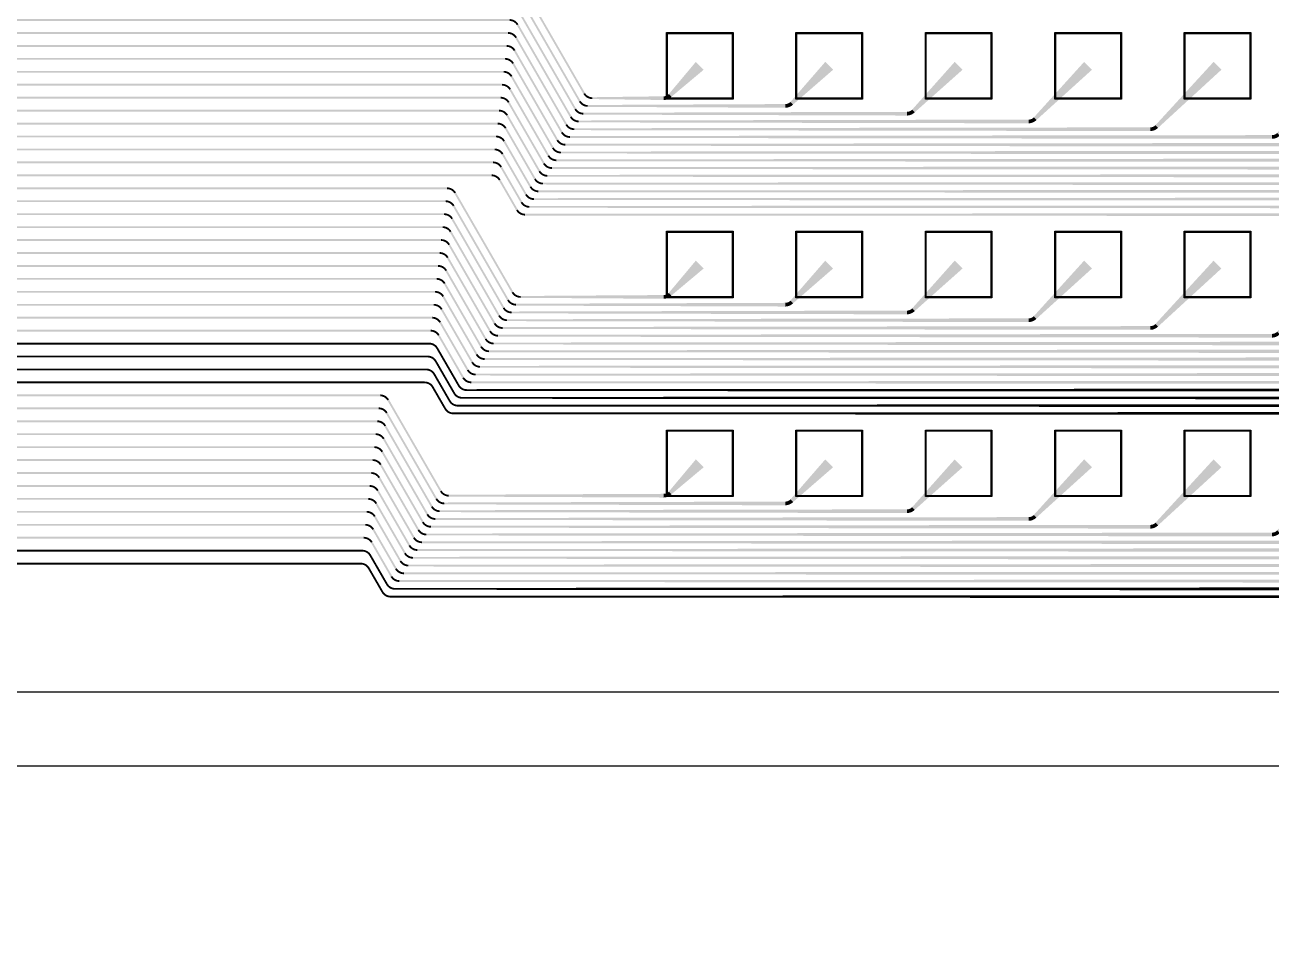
# Model space of a CAD drawing. Header units: metres. Extents: x -54999 to 54999, y -52014 to 54102.
# Drawn here: x 19498 to 26237, y -32895 to -27907 of the extents above; entities that cross this region are included whole.
import ezdxf

# ---------------------------------------------------------------- set-up
doc = ezdxf.new("R2010")
doc.units = ezdxf.units.M
for name, color, linetype in [('eDura_outline_ext', 6, 'Continuous'), ('eDura_outline_int', 6, 'Continuous'), ('etch', 3, 'Continuous'), ('metal', 4, 'Continuous')]:
    doc.layers.add(name, color=color, linetype=linetype)

msp = doc.modelspace()

# ---------------------------------------------------------------- linework, layer by layer
at = {"layer": 'eDura_outline_ext'}
msp.add_lwpolyline([(35250.115, -31915.931), (15050.115, -31915.931), (15050.115, -31915.931), (14816.521, -32282.896), (14567.786, -32639.771), (14304.345, -32985.933), (14026.658, -33320.775), (13735.211, -33643.712), (13430.515, -33954.178), (13113.103, -34251.631), (12783.529, -34535.551), (12442.37, -34805.439), (12090.223, -35060.825), (11727.705, -35301.262), (11355.449, -35526.328), (10974.107, -35735.63), (10584.346, -35928.802), (10186.848, -36105.506), (9782.308, -36265.433), (9371.434, -36408.303), (8954.944, -36533.866), (8533.569, -36641.902), (8108.044, -36732.222)], dxfattribs=at)
at = {"layer": 'eDura_outline_int'}
msp.add_lwpolyline([(34822.174, -31515.931), (14822.174, -31515.931), (14822.174, -31515.931), (14600.616, -31881.415), (14363.643, -32237.098), (14111.688, -32582.33), (13845.211, -32916.481), (13564.7, -33238.94), (13270.666, -33549.118), (12963.647, -33846.45), (12644.204, -34130.391), (12312.92, -34400.422), (11970.399, -34656.052), (11617.269, -34896.812), (11254.174, -35122.263), (10881.776, -35331.993), (10500.757, -35525.62), (10111.813, -35702.788), (9715.653, -35863.175), (9313.002, -36006.488), (8904.595, -36132.465), (8491.178, -36240.876)], dxfattribs=at)
at = {"layer": 'etch'}
for points in [[(22972.174, -27953.431), (23322.174, -27953.431), (23322.174, -28303.431), (22972.174, -28303.431), (22972.174, -27953.431)], [(23672.174, -27953.431), (24022.174, -27953.431), (24022.174, -28303.431), (23672.174, -28303.431), (23672.174, -27953.431)], [(24372.174, -27953.431), (24722.174, -27953.431), (24722.174, -28303.431), (24372.174, -28303.431), (24372.174, -27953.431)], [(25072.174, -27953.431), (25422.174, -27953.431), (25422.174, -28303.431), (25072.174, -28303.431), (25072.174, -27953.431)], [(25772.174, -27953.431), (26122.174, -27953.431), (26122.174, -28303.431), (25772.174, -28303.431), (25772.174, -27953.431)], [(22972.174, -29028.431), (23322.174, -29028.431), (23322.174, -29378.431), (22972.174, -29378.431), (22972.174, -29028.431)], [(23672.174, -29028.431), (24022.174, -29028.431), (24022.174, -29378.431), (23672.174, -29378.431), (23672.174, -29028.431)], [(24372.174, -29028.431), (24722.174, -29028.431), (24722.174, -29378.431), (24372.174, -29378.431), (24372.174, -29028.431)], [(25072.174, -29028.431), (25422.174, -29028.431), (25422.174, -29378.431), (25072.174, -29378.431), (25072.174, -29028.431)], [(25772.174, -29028.431), (26122.174, -29028.431), (26122.174, -29378.431), (25772.174, -29378.431), (25772.174, -29028.431)], [(22972.174, -30103.431), (23322.174, -30103.431), (23322.174, -30453.431), (22972.174, -30453.431), (22972.174, -30103.431)], [(23672.174, -30103.431), (24022.174, -30103.431), (24022.174, -30453.431), (23672.174, -30453.431), (23672.174, -30103.431)], [(24372.174, -30103.431), (24722.174, -30103.431), (24722.174, -30453.431), (24372.174, -30453.431), (24372.174, -30103.431)], [(25072.174, -30103.431), (25422.174, -30103.431), (25422.174, -30453.431), (25072.174, -30453.431), (25072.174, -30103.431)], [(25772.174, -30103.431), (26122.174, -30103.431), (26122.174, -30453.431), (25772.174, -30453.431), (25772.174, -30103.431)]]:
    msp.add_lwpolyline(points, close=True, dxfattribs=at)
at = {"layer": 'metal'}
for points in [[(5635.92, -28338.048, 10, 10, 0), (5880.139, -28761.048, 10, 10, 0.26794919), (5923.441, -28786.048, 10, 10, 0), (14154.553, -28786.048, 10, 10, 0.26794919), (14197.854, -28761.048, 10, 10, 0), (14610.116, -28046.99, 10, 10, -0.26794919), (14653.417, -28021.99, 10, 10, 0), (15206.553, -28021.99, 10, 10, 0.26794919), (15249.854, -27996.99, 10, 10, 0), (15423.67, -27695.931, 10, 10, -0.26794919), (15466.971, -27670.931, 10, 10, 0), (22142.822, -27670.931, 10, 10, -0.26794919), (22186.123, -27695.931, 10, 10, 0), (22522.43, -28278.431, 10, 10, 0.26794919), (22565.731, -28303.431, 10, 20, 0), (22951.463, -28303.431, 20, 20, 0.19891237), (22986.819, -28288.786, 20, 60, 0), (23147.174, -28128.431, 60, 20, 0)], [(4583.92, -28338.048, 10, 10, 0), (4860.471, -28817.048, 10, 10, 0.26794919), (4903.772, -28842.048, 10, 10, 0), (14154.553, -28842.048, 10, 10, 0.26794919), (14197.854, -28817.048, 10, 10, 0), (14602.033, -28116.99, 10, 10, -0.26794919), (14645.334, -28091.99, 10, 10, 0), (15206.876, -28091.99, 10, 10, 0.26534113), (15249.932, -28067.41, 10, 10, 0), (15428.177, -27765.51, 10, 10, -0.26534113), (15471.233, -27740.931, 10, 10, 0), (22134.739, -27740.931, 10, 10, -0.26794919), (22178.04, -27765.931, 10, 10, 0), (22498.181, -28320.431, 10, 10, 0.26794919), (22541.482, -28345.431, 10, 20, 0), (23609.463, -28345.431, 20, 20, 0.19891237), (23644.819, -28330.786, 20, 60, 0), (23847.174, -28128.431, 60, 20, 0)], [(3531.92, -28338.048, 10, 10, 0), (3840.802, -28873.048, 10, 10, 0.26794919), (3884.104, -28898.048, 10, 10, 0), (14154.553, -28898.048, 10, 10, 0.26794919), (14197.854, -28873.048, 10, 10, 0), (14593.95, -28186.99, 10, 10, -0.26794919), (14637.251, -28161.99, 10, 10, 0), (15206.553, -28161.99, 10, 10, 0.26794919), (15249.854, -28136.99, 10, 10, 0), (15423.67, -27835.931, 10, 10, -0.26794919), (15466.971, -27810.931, 10, 10, 0), (22126.656, -27810.931, 10, 10, -0.26794919), (22169.957, -27835.931, 10, 10, 0), (22473.932, -28362.431, 10, 10, 0.26794919), (22517.234, -28387.431, 10, 20, 0), (24267.463, -28387.431, 20, 20, 0.19891237), (24302.819, -28372.786, 20, 60, 0), (24547.174, -28128.431, 60, 20, 0)], [(2479.92, -28338.048, 10, 10, 0), (2821.134, -28929.048, 10, 10, 0.26794919), (2864.435, -28954.048, 10, 10, 0), (14154.553, -28954.048, 10, 10, 0.26794919), (14197.854, -28929.048, 10, 10, 0), (14585.867, -28256.99, 10, 10, -0.26794919), (14629.168, -28231.99, 10, 10, 0), (15206.876, -28231.99, 10, 10, 0.26534113), (15249.932, -28207.41, 10, 10, 0), (15428.177, -27905.51, 10, 10, -0.26534113), (15471.233, -27880.931, 10, 10, 0), (22118.573, -27880.931, 10, 10, -0.26794919), (22161.875, -27905.931, 10, 10, 0), (22449.684, -28404.431, 10, 10, 0.26794919), (22492.985, -28429.431, 10, 20, 0), (24925.463, -28429.431, 20, 20, 0.19891237), (24960.819, -28414.786, 20, 60, 0), (25247.174, -28128.431, 60, 20, 0)], [(1427.92, -28338.048, 10, 10, 0), (1801.466, -28985.048, 10, 10, 0.26794919), (1844.767, -29010.048, 10, 10, 0), (14154.553, -29010.048, 10, 10, 0.26794919), (14197.854, -28985.048, 10, 10, 0), (14577.784, -28326.99, 10, 10, -0.26794919), (14621.086, -28301.99, 10, 10, 0), (15206.553, -28301.99, 10, 10, 0.26794919), (15249.854, -28276.99, 10, 10, 0), (15423.67, -27975.931, 10, 10, -0.26794919), (15466.971, -27950.931, 10, 10, 0), (22110.49, -27950.931, 10, 10, -0.26794919), (22153.792, -27975.931, 10, 10, 0), (22425.435, -28446.431, 10, 10, 0.26794919), (22468.736, -28471.431, 10, 20, 0), (25583.463, -28471.431, 20, 20, 0.19891237), (25618.819, -28456.786, 20, 60, 0), (25947.174, -28128.431, 60, 20, 0)], [(375.92, -28338.048, 10, 10, 0), (781.797, -29041.048, 10, 10, 0.26794919), (825.099, -29066.048, 10, 10, 0), (14154.553, -29066.048, 10, 10, 0.26794919), (14197.854, -29041.048, 10, 10, 0), (14569.701, -28396.99, 10, 10, -0.26794919), (14613.003, -28371.99, 10, 10, 0), (15206.876, -28371.99, 10, 10, 0.26534113), (15249.932, -28347.41, 10, 10, 0), (15428.177, -28045.51, 10, 10, -0.26534113), (15471.233, -28020.931, 10, 10, 0), (22102.407, -28020.931, 10, 10, -0.26794919), (22145.709, -28045.931, 10, 10, 0), (22401.186, -28488.431, 10, 10, 0.26794919), (22444.488, -28513.431, 10, 20, 0), (26241.463, -28513.431, 20, 20, 0.19891237), (26276.819, -28498.786, 20, 60, 0), (26647.174, -28128.431, 60, 20, 0)], [(-1728.08, -28338.048, 10, 10, 0), (-1257.539, -29153.048, 10, 10, 0.26794919), (-1214.238, -29178.048, 10, 10, 0), (14154.553, -29178.048, 10, 10, 0.26794919), (14197.854, -29153.048, 10, 10, 0), (14553.536, -28536.99, 10, 10, -0.26794919), (14596.837, -28511.99, 10, 10, 0), (15206.876, -28511.99, 10, 10, 0.26534113), (15249.932, -28487.41, 10, 10, 0), (15428.177, -28185.51, 10, 10, -0.26534113), (15471.233, -28160.931, 10, 10, 0), (22086.242, -28160.931, 10, 10, -0.26794919), (22129.543, -28185.931, 10, 10, 0), (22352.689, -28572.431, 10, 10, 0.26794919), (22395.99, -28597.431, 10, 20, 0), (27557.463, -28597.431, 20, 20, 0.19891237), (27592.819, -28582.786, 20, 60, 0), (28047.174, -28128.431, 60, 20, 0)], [(-676.08, -28338.048, 10, 10, 0), (-237.871, -29097.048, 10, 10, 0.26794919), (-194.57, -29122.048, 10, 10, 0), (14154.553, -29122.048, 10, 10, 0.26794919), (14197.854, -29097.048, 10, 10, 0), (14561.618, -28466.99, 10, 10, -0.26794919), (14604.92, -28441.99, 10, 10, 0), (15206.553, -28441.99, 10, 10, 0.26794919), (15249.854, -28416.99, 10, 10, 0), (15423.67, -28115.931, 10, 10, -0.26794919), (15466.971, -28090.931, 10, 10, 0), (22094.325, -28090.931, 10, 10, -0.26794919), (22137.626, -28115.931, 10, 10, 0), (22376.938, -28530.431, 10, 10, 0.26794919), (22420.239, -28555.431, 10, 20, 0), (26899.463, -28555.431, 20, 20, 0.19891237), (26934.819, -28540.786, 20, 60, 0), (27347.174, -28128.431, 60, 20, 0)], [(5635.92, -30160.166, 10, 10, 0), (5884.181, -30590.166, 10, 10, 0.26794919), (5927.482, -30615.166, 10, 10, 0), (13102.553, -30615.166, 10, 10, 0.26794919), (13145.854, -30590.166, 10, 10, 0), (13602.572, -29799.107, 10, 10, -0.26794919), (13645.873, -29774.107, 10, 10, 0), (14154.553, -29774.107, 10, 10, 0.26794919), (14197.854, -29749.107, 10, 10, 0), (14574.354, -29096.99, 10, 10, -0.26794919), (14617.655, -29071.99, 10, 10, 0), (15206.876, -29071.99, 10, 10, 0.26534113), (15249.932, -29047.41, 10, 10, 0), (15428.177, -28745.51, 10, 10, -0.26534113), (15471.233, -28720.931, 10, 10, 0), (22021.578, -28720.931, 10, 10, -0.26794919), (22064.88, -28745.931, 10, 10, 0), (22158.699, -28908.431, 10, 10, 0.26794919), (22202, -28933.431, 10, 20, 0), (32821.463, -28933.431, 20, 20, 0.19891237), (32856.819, -28918.786, 20, 60, 0), (33647.174, -28128.431, 60, 20, 0)], [(6687.92, -30160.166, 10, 10, 0), (6898.653, -30525.166, 10, 10, 0.26794919), (6941.954, -30550.166, 10, 10, 0), (13102.553, -30550.166, 10, 10, 0.26794919), (13145.854, -30525.166, 10, 10, 0), (13605.459, -29729.107, 10, 10, -0.26794919), (13648.76, -29704.107, 10, 10, 0), (14154.553, -29704.107, 10, 10, 0.26794919), (14197.854, -29679.107, 10, 10, 0), (14574.354, -29026.99, 10, 10, -0.26794919), (14617.655, -29001.99, 10, 10, 0), (15206.553, -29001.99, 10, 10, 0.26794919), (15249.854, -28976.99, 10, 10, 0), (15423.67, -28675.931, 10, 10, -0.26794919), (15466.971, -28650.931, 10, 10, 0), (22029.661, -28650.931, 10, 10, -0.26794919), (22072.963, -28675.931, 10, 10, 0), (22182.948, -28866.431, 10, 10, 0.26794919), (22226.249, -28891.431, 10, 20, 0), (32163.463, -28891.431, 20, 20, 0.19891237), (32198.819, -28876.786, 20, 60, 0), (32947.174, -28128.431, 60, 20, 0)], [(7739.92, -30160.166, 10, 10, 0), (7913.125, -30460.166, 10, 10, 0.26794919), (7956.426, -30485.166, 10, 10, 0), (13102.553, -30485.166, 10, 10, 0.26794919), (13145.854, -30460.166, 10, 10, 0), (13608.345, -29659.107, 10, 10, -0.26794919), (13651.647, -29634.107, 10, 10, 0), (14154.553, -29634.107, 10, 10, 0.26794919), (14197.854, -29609.107, 10, 10, 0), (14574.354, -28956.99, 10, 10, -0.26794919), (14617.655, -28931.99, 10, 10, 0), (15206.876, -28931.99, 10, 10, 0.26534113), (15249.932, -28907.41, 10, 10, 0), (15428.177, -28605.51, 10, 10, -0.26534113), (15471.233, -28580.931, 10, 10, 0), (22037.744, -28580.931, 10, 10, -0.26794919), (22081.046, -28605.931, 10, 10, 0), (22207.197, -28824.431, 10, 10, 0.26794919), (22250.498, -28849.431, 10, 20, 0), (31505.463, -28849.431, 20, 20, 0.19891237), (31540.819, -28834.786, 20, 60, 0), (32247.174, -28128.431, 60, 20, 0)], [(8791.92, -30160.166, 10, 10, 0), (8927.597, -30395.166, 10, 10, 0.26794919), (8970.899, -30420.166, 10, 10, 0), (13102.553, -30420.166, 10, 10, 0.26794919), (13145.854, -30395.166, 10, 10, 0), (13611.232, -29589.107, 10, 10, -0.26794919), (13654.533, -29564.107, 10, 10, 0), (14154.553, -29564.107, 10, 10, 0.26794919), (14197.854, -29539.107, 10, 10, 0), (14574.354, -28886.99, 10, 10, -0.26794919), (14617.655, -28861.99, 10, 10, 0), (15206.553, -28861.99, 10, 10, 0.26794919), (15249.854, -28836.99, 10, 10, 0), (15423.67, -28535.931, 10, 10, -0.26794919), (15466.971, -28510.931, 10, 10, 0), (22045.827, -28510.931, 10, 10, -0.26794919), (22089.128, -28535.931, 10, 10, 0), (22231.445, -28782.431, 10, 10, 0.26794919), (22274.747, -28807.431, 10, 20, 0), (30847.463, -28807.431, 20, 20, 0.19891237), (30882.819, -28792.786, 20, 60, 0), (31547.174, -28128.431, 60, 20, 0)], [(9843.92, -30160.166, 10, 10, 0), (9942.07, -30330.166, 10, 10, 0.26794919), (9985.371, -30355.166, 10, 10, 0), (13102.553, -30355.166, 10, 10, 0.26794919), (13145.854, -30330.166, 10, 10, 0), (13614.119, -29519.107, 10, 10, -0.26794919), (13657.42, -29494.107, 10, 10, 0), (14154.553, -29494.107, 10, 10, 0.26794919), (14197.854, -29469.107, 10, 10, 0), (14574.354, -28816.99, 10, 10, -0.26794919), (14617.655, -28791.99, 10, 10, 0), (15206.876, -28791.99, 10, 10, 0.26534113), (15249.932, -28767.41, 10, 10, 0), (15428.177, -28465.51, 10, 10, -0.26534113), (15471.233, -28440.931, 10, 10, 0), (22053.91, -28440.931, 10, 10, -0.26794919), (22097.211, -28465.931, 10, 10, 0), (22255.694, -28740.431, 10, 10, 0.26794919), (22298.995, -28765.431, 10, 20, 0), (30189.463, -28765.431, 20, 20, 0.19891237), (30224.819, -28750.786, 20, 60, 0), (30847.174, -28128.431, 60, 20, 0)], [(10895.92, -30160.166, 10, 10, 0), (10956.542, -30265.166, 10, 10, 0.26794919), (10999.843, -30290.166, 10, 10, 0), (13102.553, -30290.166, 10, 10, 0.26794919), (13145.854, -30265.166, 10, 10, 0), (13617.006, -29449.107, 10, 10, -0.26794919), (13660.307, -29424.107, 10, 10, 0), (14154.553, -29424.107, 10, 10, 0.26794919), (14197.854, -29399.107, 10, 10, 0), (14574.354, -28746.99, 10, 10, -0.26794919), (14617.655, -28721.99, 10, 10, 0), (15206.553, -28721.99, 10, 10, 0.26794919), (15249.854, -28696.99, 10, 10, 0), (15423.67, -28395.931, 10, 10, -0.26794919), (15466.971, -28370.931, 10, 10, 0), (22061.993, -28370.931, 10, 10, -0.26794919), (22105.294, -28395.931, 10, 10, 0), (22279.943, -28698.431, 10, 10, 0.26794919), (22323.244, -28723.431, 10, 20, 0), (29531.463, -28723.431, 20, 20, 0.19891237), (29566.819, -28708.786, 20, 60, 0), (30147.174, -28128.431, 60, 20, 0)], [(11947.92, -30160.166, 10, 10, 0), (11971.014, -30200.166, 10, 10, 0.26794919), (12014.315, -30225.166, 10, 10, 0), (13102.553, -30225.166, 10, 10, 0.26794919), (13145.854, -30200.166, 10, 10, 0), (13619.892, -29379.107, 10, 10, -0.26794919), (13663.194, -29354.107, 10, 10, 0), (14154.553, -29354.107, 10, 10, 0.26794919), (14197.854, -29329.107, 10, 10, 0), (14574.354, -28676.99, 10, 10, -0.26794919), (14617.655, -28651.99, 10, 10, 0), (15206.876, -28651.99, 10, 10, 0.26534113), (15249.932, -28627.41, 10, 10, 0), (15428.177, -28325.51, 10, 10, -0.26534113), (15471.233, -28300.931, 10, 10, 0), (22070.076, -28300.931, 10, 10, -0.26794919), (22113.377, -28325.931, 10, 10, 0), (22304.191, -28656.431, 10, 10, 0.26794919), (22347.493, -28681.431, 10, 20, 0), (28873.463, -28681.431, 20, 20, 0.19891237), (28908.819, -28666.786, 20, 60, 0), (29447.174, -28128.431, 60, 20, 0)], [(12999.92, -30160.166, 10, 10, 0), (13102.553, -30160.166, 10, 10, 0.26794919), (13145.854, -30135.166, 10, 10, 0), (13622.779, -29309.107, 10, 10, -0.26794919), (13666.08, -29284.107, 10, 10, 0), (14154.553, -29284.107, 10, 10, 0.26794919), (14197.854, -29259.107, 10, 10, 0), (14574.354, -28606.99, 10, 10, -0.26794919), (14617.655, -28581.99, 10, 10, 0), (15206.553, -28581.99, 10, 10, 0.26794919), (15249.854, -28556.99, 10, 10, 0), (15423.67, -28255.931, 10, 10, -0.26794919), (15466.971, -28230.931, 10, 10, 0), (22078.159, -28230.931, 10, 10, -0.26794919), (22121.46, -28255.931, 10, 10, 0), (22328.44, -28614.431, 10, 10, 0.26794919), (22371.741, -28639.431, 10, 20, 0), (28215.463, -28639.431, 20, 20, 0.19891237), (28250.819, -28624.786, 20, 60, 0), (28747.174, -28128.431, 60, 20, 0)], [(4583.92, -30160.166, 10, 10, 0), (4869.708, -30655.166, 10, 10, 0.26794919), (4913.01, -30680.166, 10, 10, 0), (13102.553, -30680.166, 10, 10, 0.26794919), (13145.854, -30655.166, 10, 10, 0), (13599.685, -29869.107, 10, 10, -0.26794919), (13642.986, -29844.107, 10, 10, 0), (14154.553, -29844.107, 10, 10, 0.26794919), (14197.854, -29819.107, 10, 10, 0), (14574.354, -29166.99, 10, 10, -0.26794919), (14617.655, -29141.99, 10, 10, 0), (15206.553, -29141.99, 10, 10, 0.26794919), (15249.854, -29116.99, 10, 10, 0), (15423.67, -28815.931, 10, 10, -0.26794919), (15466.971, -28790.931, 10, 10, 0), (21780.823, -28790.931, 10, 10, -0.26794919), (21824.125, -28815.931, 10, 10, 0), (22134.45, -29353.431, 10, 10, 0.26794919), (22177.752, -29378.431, 10, 20, 0), (22951.463, -29378.431, 20, 20, 0.19891237), (22986.819, -29363.786, 20, 60, 0), (23147.174, -29203.431, 60, 20, 0)], [(3531.92, -30160.166, 10, 10, 0), (3855.236, -30720.166, 10, 10, 0.26794919), (3898.538, -30745.166, 10, 10, 0), (13102.553, -30745.166, 10, 10, 0.26794919), (13145.854, -30720.166, 10, 10, 0), (13596.798, -29939.107, 10, 10, -0.26794919), (13640.1, -29914.107, 10, 10, 0), (14154.553, -29914.107, 10, 10, 0.26794919), (14197.854, -29889.107, 10, 10, 0), (14574.354, -29236.99, 10, 10, -0.26794919), (14617.655, -29211.99, 10, 10, 0), (15206.876, -29211.99, 10, 10, 0.26534113), (15249.932, -29187.41, 10, 10, 0), (15428.177, -28885.51, 10, 10, -0.26534113), (15471.233, -28860.931, 10, 10, 0), (21772.74, -28860.931, 10, 10, -0.26794919), (21816.042, -28885.931, 10, 10, 0), (22110.202, -29395.431, 10, 10, 0.26794919), (22153.503, -29420.431, 10, 20, 0), (23609.463, -29420.431, 20, 20, 0.19891237), (23644.819, -29405.786, 20, 60, 0), (23847.174, -29203.431, 60, 20, 0)], [(24547.174, -29203.431, 60, 20, 0), (24302.819, -29447.786, 20, 20, -0.19891237), (24267.463, -29462.431, 20, 10, 0), (22129.254, -29462.431, 10, 10, -0.26794919), (22085.953, -29437.431, 10, 10, 0), (21807.959, -28955.931, 10, 10, 0.26794919), (21764.658, -28930.931, 10, 10, 0), (15466.971, -28930.931, 10, 10, 0.26794919), (15423.67, -28955.931, 10, 10, 0), (15249.854, -29256.99, 10, 10, -0.26794919), (15206.553, -29281.99, 10, 10, 0), (14617.655, -29281.99, 10, 10, 0.26794919), (14574.354, -29306.99, 10, 10, 0), (14197.854, -29959.107, 10, 10, -0.26794919), (14154.553, -29984.107, 10, 10, 0), (13637.213, -29984.107, 10, 10, 0.26794919), (13593.912, -30009.107, 10, 10, 0), (13145.854, -30785.166, 10, 10, -0.26794919), (13102.553, -30810.166, 10, 10, 0), (2884.065, -30810.166, 10, 10, -0.26794919), (2840.764, -30785.166, 10, 10, 0), (2479.92, -30160.166, 10, 10, 0)], [(1427.92, -30160.166, 10, 10, 0), (1826.292, -30850.166, 10, 10, 0.26794919), (1869.593, -30875.166, 10, 10, 0), (13102.553, -30875.166, 10, 10, 0.26794919), (13145.854, -30850.166, 10, 10, 0), (13591.025, -30079.107, 10, 10, -0.26794919), (13634.326, -30054.107, 10, 10, 0), (14154.553, -30054.107, 10, 10, 0.26794919), (14197.854, -30029.107, 10, 10, 0), (14574.354, -29376.99, 10, 10, -0.26794919), (14617.655, -29351.99, 10, 10, 0), (15206.876, -29351.99, 10, 10, 0.26534113), (15249.932, -29327.41, 10, 10, 0), (15428.177, -29025.51, 10, 10, -0.26534113), (15471.233, -29000.931, 10, 10, 0), (21756.575, -29000.931, 10, 10, -0.26794919), (21799.876, -29025.931, 10, 10, 0), (22061.704, -29479.431, 10, 10, 0.26794919), (22105.006, -29504.431, 10, 20, 0), (24925.463, -29504.431, 20, 20, 0.19891237), (24960.819, -29489.786, 20, 60, 0), (25247.174, -29203.431, 60, 20, 0)], [(375.92, -30160.166, 10, 10, 0), (811.82, -30915.166, 10, 10, 0.26794919), (855.121, -30940.166, 10, 10, 0), (13102.553, -30940.166, 10, 10, 0.26794919), (13145.854, -30915.166, 10, 10, 0), (13588.138, -30149.107, 10, 10, -0.26794919), (13631.439, -30124.107, 10, 10, 0), (14154.553, -30124.107, 10, 10, 0.26794919), (14197.854, -30099.107, 10, 10, 0), (14574.354, -29446.99, 10, 10, -0.26794919), (14617.655, -29421.99, 10, 10, 0), (15206.553, -29421.99, 10, 10, 0.26794919), (15249.854, -29396.99, 10, 10, 0), (15423.67, -29095.931, 10, 10, -0.26794919), (15466.971, -29070.931, 10, 10, 0), (21748.492, -29070.931, 10, 10, -0.26794919), (21791.793, -29095.931, 10, 10, 0), (22037.456, -29521.431, 10, 10, 0.26794919), (22080.757, -29546.431, 10, 20, 0), (25583.463, -29546.431, 20, 20, 0.19891237), (25618.819, -29531.786, 20, 60, 0), (25947.174, -29203.431, 60, 20, 0)], [(26647.174, -29203.431, 60, 20, 0), (26276.819, -29573.786, 20, 20, -0.19891237), (26241.463, -29588.431, 20, 10, 0), (22056.508, -29588.431, 10, 10, -0.26794919), (22013.207, -29563.431, 10, 10, 0), (21783.71, -29165.931, 10, 10, 0.26794919), (21740.409, -29140.931, 10, 10, 0), (15471.233, -29140.931, 10, 10, 0.26534113), (15428.177, -29165.51, 10, 10, 0), (15249.932, -29467.41, 10, 10, -0.26534113), (15206.876, -29491.99, 10, 10, 0), (14617.655, -29491.99, 10, 10, 0.26794919), (14574.354, -29516.99, 10, 10, 0), (14197.854, -30169.107, 10, 10, -0.26794919), (14154.553, -30194.107, 10, 10, 0), (13628.553, -30194.107, 10, 10, 0.26794919), (13585.251, -30219.107, 10, 10, 0), (13145.854, -30980.166, 10, 10, -0.26794919), (13102.553, -31005.166, 10, 10, 0), (-159.351, -31005.166, 10, 10, -0.26794919), (-202.653, -30980.166, 10, 10, 0), (-676.08, -30160.166, 10, 10, 0)], [(6933.294, -32357.283, 10, 10, 0), (12050.553, -32357.283, 10, 10, 0.26794919), (12093.854, -32332.283, 10, 10, 0), (12585.213, -31481.225, 10, 10, -0.26794919), (12628.514, -31456.225, 10, 10, 0), (13102.553, -31456.225, 10, 10, 0.26794919), (13145.854, -31431.225, 10, 10, 0), (13603.183, -30639.107, 10, 10, -0.26794919), (13646.484, -30614.107, 10, 10, 0), (14154.553, -30614.107, 10, 10, 0.26794919), (14197.854, -30589.107, 10, 10, 0), (14574.354, -29936.99, 10, 10, -0.26794919), (14617.655, -29911.99, 10, 10, 0), (15206.876, -29911.99, 10, 10, 0.26534113), (15249.932, -29887.41, 10, 10, 0), (15428.177, -29585.51, 10, 10, -0.26534113), (15471.233, -29560.931, 10, 10, 0), (21691.911, -29560.931, 10, 10, -0.26794919), (21735.213, -29585.931, 10, 10, 0), (21867.715, -29815.431, 10, 10, 0.26794919), (21911.016, -29840.431, 10, 20, 0), (30189.463, -29840.431, 20, 20, 0.19891237), (30224.819, -29825.786, 20, 60, 0), (30847.174, -29203.431, 60, 20, 0)], [(30147.174, -29203.431, 60, 20, 0), (29566.819, -29783.786, 20, 20, -0.19891237), (29531.463, -29798.431, 20, 10, 0), (21935.265, -29798.431, 10, 10, -0.26794919), (21891.963, -29773.431, 10, 10, 0), (21743.296, -29515.931, 10, 10, 0.26794919), (21699.994, -29490.931, 10, 10, 0), (15466.971, -29490.931, 10, 10, 0.26794919), (15423.67, -29515.931, 10, 10, 0), (15249.854, -29816.99, 10, 10, -0.26794919), (15206.553, -29841.99, 10, 10, 0), (14617.655, -29841.99, 10, 10, 0.26794919), (14574.354, -29866.99, 10, 10, 0), (14197.854, -30519.107, 10, 10, -0.26794919), (14154.553, -30544.107, 10, 10, 0), (13646.484, -30544.107, 10, 10, 0.26794919), (13603.183, -30569.107, 10, 10, 0), (13145.854, -31361.225, 10, 10, -0.26794919), (13102.553, -31386.225, 10, 10, 0), (12625.627, -31386.225, 10, 10, 0.26794919), (12582.326, -31411.225, 10, 10, 0), (12093.854, -32257.283, 10, 10, -0.26794919), (12050.553, -32282.283, 10, 10, 0), (7941.993, -32282.283, 10, 10, -0.26794919)], [(11947.92, -31982.283, 10, 10, 0), (12050.553, -31982.283, 10, 10, 0.26794919), (12093.854, -31957.283, 10, 10, 0), (12570.779, -31131.225, 10, 10, -0.26794919), (12614.08, -31106.225, 10, 10, 0), (13102.553, -31106.225, 10, 10, 0.26794919), (13145.854, -31081.225, 10, 10, 0), (13603.183, -30289.107, 10, 10, -0.26794919), (13646.484, -30264.107, 10, 10, 0), (14154.553, -30264.107, 10, 10, 0.26794919), (14197.854, -30239.107, 10, 10, 0), (14574.354, -29586.99, 10, 10, -0.26794919), (14617.655, -29561.99, 10, 10, 0), (15206.553, -29561.99, 10, 10, 0.26794919), (15249.854, -29536.99, 10, 10, 0), (15423.67, -29235.931, 10, 10, -0.26794919), (15466.971, -29210.931, 10, 10, 0), (21732.326, -29210.931, 10, 10, -0.26794919), (21775.627, -29235.931, 10, 10, 0), (21988.958, -29605.431, 10, 10, 0.26794919), (22032.259, -29630.431, 10, 20, 0), (26899.463, -29630.431, 20, 20, 0.19891237), (26934.819, -29615.786, 20, 60, 0), (27347.174, -29203.431, 60, 20, 0)], [(15466.971, -29350.931, 10, 10, 0), (21716.16, -29350.931, 10, 10, -0.26794919), (21759.461, -29375.931, 10, 10, 0), (21940.461, -29689.431, 10, 10, 0.26794919), (21983.762, -29714.431, 10, 20, 0), (28215.463, -29714.431, 20, 20, 0.19891237), (28250.819, -29699.786, 20, 60, 0), (28747.174, -29203.431, 60, 20, 0)], [(15471.233, -29280.931, 10, 10, 0), (21724.243, -29280.931, 10, 10, -0.26794919), (21767.544, -29305.931, 10, 10, 0), (21964.709, -29647.431, 10, 10, 0.26794919), (22008.011, -29672.431, 10, 20, 0), (27557.463, -29672.431, 20, 20, 0.19891237), (27592.819, -29657.786, 20, 60, 0), (28047.174, -29203.431, 60, 20, 0)], [(15471.233, -29420.931, 10, 10, 0), (21708.077, -29420.931, 10, 10, -0.26794919), (21751.379, -29445.931, 10, 10, 0), (21916.212, -29731.431, 10, 10, 0.26794919), (21959.513, -29756.431, 10, 20, 0), (28873.463, -29756.431, 20, 20, 0.19891237), (28908.819, -29741.786, 20, 60, 0), (29447.174, -29203.431, 60, 20, 0)], [(5635.92, -31982.283, 10, 10, 0), (5881.294, -32407.283, 10, 10, 0.26794919), (5924.595, -32432.283, 10, 10, 0), (12050.553, -32432.283, 10, 10, 0.26794919), (12093.854, -32407.283, 10, 10, 0), (12588.1, -31551.225, 10, 10, -0.26794919), (12631.401, -31526.225, 10, 10, 0), (13102.553, -31526.225, 10, 10, 0.26794919), (13145.854, -31501.225, 10, 10, 0), (13603.183, -30709.107, 10, 10, -0.26794919), (13646.484, -30684.107, 10, 10, 0), (14154.553, -30684.107, 10, 10, 0.26794919), (14197.854, -30659.107, 10, 10, 0), (14574.354, -30006.99, 10, 10, -0.26794919), (14617.655, -29981.99, 10, 10, 0), (15206.553, -29981.99, 10, 10, 0.26794919), (15249.854, -29956.99, 10, 10, 0), (15423.67, -29655.931, 10, 10, -0.26794919), (15466.971, -29630.931, 10, 10, 0), (21683.829, -29630.931, 10, 10, -0.26794919), (21727.13, -29655.931, 10, 10, 0), (21843.466, -29857.431, 10, 10, 0.26794919), (21886.767, -29882.431, 10, 20, 0), (30847.463, -29882.431, 20, 20, 0.19891237)], [(4583.92, -31982.283, 10, 10, 0), (4872.595, -32482.283, 10, 10, 0.26794919), (4915.897, -32507.283, 10, 10, 0), (12050.553, -32507.283, 10, 10, 0.26794919), (12093.854, -32482.283, 10, 10, 0), (12590.986, -31621.225, 10, 10, -0.26794919), (12634.288, -31596.225, 10, 10, 0), (13102.553, -31596.225, 10, 10, 0.26794919), (13145.854, -31571.225, 10, 10, 0), (13603.183, -30779.107, 10, 10, -0.26794919), (13646.484, -30754.107, 10, 10, 0), (14154.553, -30754.107, 10, 10, 0.26794919), (14197.854, -30729.107, 10, 10, 0), (14574.354, -30076.99, 10, 10, -0.26794919), (14617.655, -30051.99, 10, 10, 0), (15206.876, -30051.99, 10, 10, 0.26534113), (15249.932, -30027.41, 10, 10, 0), (15428.177, -29725.51, 10, 10, -0.26534113), (15471.233, -29700.931, 10, 10, 0), (21675.746, -29700.931, 10, 10, -0.26794919), (21719.047, -29725.931, 10, 10, 0), (21819.217, -29899.431, 10, 10, 0.26794919), (21862.518, -29924.431, 10, 20, 0), (31505.463, -29924.431, 20, 20, 0.19891237)], [(3531.92, -31982.283, 10, 10, 0), (3863.897, -32557.283, 10, 10, 0.26794919), (3907.198, -32582.283, 10, 10, 0), (12050.553, -32582.283, 10, 10, 0.26794919), (12093.854, -32557.283, 10, 10, 0), (12593.873, -31691.225, 10, 10, -0.26794919), (12637.174, -31666.225, 10, 10, 0), (13102.553, -31666.225, 10, 10, 0.26794919), (13145.854, -31641.225, 10, 10, 0), (13603.183, -30849.107, 10, 10, -0.26794919), (13646.484, -30824.107, 10, 10, 0), (14154.553, -30824.107, 10, 10, 0.26794919), (14197.854, -30799.107, 10, 10, 0), (14574.354, -30146.99, 10, 10, -0.26794919), (14617.655, -30121.99, 10, 10, 0), (15206.553, -30121.99, 10, 10, 0.26794919), (15249.854, -30096.99, 10, 10, 0), (15423.67, -29795.931, 10, 10, -0.26794919), (15466.971, -29770.931, 10, 10, 0), (21667.663, -29770.931, 10, 10, -0.26794919), (21710.964, -29795.931, 10, 10, 0), (21794.968, -29941.431, 10, 10, 0.26794919), (21838.27, -29966.431, 10, 20, 0), (32163.463, -29966.431, 20, 20, 0.19891237)], [(32821.463, -30008.431, 20, 10, 0), (21814.021, -30008.431, 10, 10, -0.26794919), (21770.72, -29983.431, 10, 10, 0), (21702.881, -29865.931, 10, 10, 0.26794919), (21659.58, -29840.931, 10, 10, 0), (15471.233, -29840.931, 10, 10, 0.26534113), (15428.177, -29865.51, 10, 10, 0), (15249.932, -30167.41, 10, 10, -0.26534113), (15206.876, -30191.99, 10, 10, 0), (14617.655, -30191.99, 10, 10, 0.26794919), (14574.354, -30216.99, 10, 10, 0), (14197.854, -30869.107, 10, 10, -0.26794919), (14154.553, -30894.107, 10, 10, 0), (13646.484, -30894.107, 10, 10, 0.26794919), (13603.183, -30919.107, 10, 10, 0), (13145.854, -31711.225, 10, 10, -0.26794919), (13102.553, -31736.225, 10, 10, 0), (12640.061, -31736.225, 10, 10, 0.26794919), (12596.76, -31761.225, 10, 10, 0), (12093.854, -32632.283, 10, 10, -0.26794919), (12050.553, -32657.283, 10, 10, 0), (2898.499, -32657.283, 10, 10, -0.26794919), (2855.198, -32632.283, 10, 10, 0), (2479.92, -31982.283, 10, 10, 0)], [(23147.174, -30278.431, 60, 20, 0), (22986.819, -30438.786, 20, 20, -0.19891237), (22951.463, -30453.431, 20, 10, 0), (21789.772, -30453.431, 10, 10, -0.26794919), (21746.471, -30428.431, 10, 10, 0), (21462.126, -29935.931, 10, 10, 0.26794919), (21418.825, -29910.931, 10, 10, 0), (15466.971, -29910.931, 10, 10, 0.26794919), (15423.67, -29935.931, 10, 10, 0), (15249.854, -30236.99, 10, 10, -0.26794919), (15206.553, -30261.99, 10, 10, 0), (14617.655, -30261.99, 10, 10, 0.26794919), (14574.354, -30286.99, 10, 10, 0), (14197.854, -30939.107, 10, 10, -0.26794919), (14154.553, -30964.107, 10, 10, 0), (13646.484, -30964.107, 10, 10, 0.26794919), (13603.183, -30989.107, 10, 10, 0), (13145.854, -31781.225, 10, 10, -0.26794919), (13102.553, -31806.225, 10, 10, 0), (12642.948, -31806.225, 10, 10, 0.26794919), (12599.647, -31831.225, 10, 10, 0), (12093.854, -32707.283, 10, 10, -0.26794919), (12050.553, -32732.283, 10, 10, 0), (1889.8, -32732.283, 10, 10, -0.26794919)], [(881.102, -32807.283, 10, 10, 0), (12050.553, -32807.283, 10, 10, 0.26794919), (12093.854, -32782.283, 10, 10, 0), (12602.533, -31901.225, 10, 10, -0.26794919), (12645.835, -31876.225, 10, 10, 0), (13102.553, -31876.225, 10, 10, 0.26794919), (13145.854, -31851.225, 10, 10, 0), (13603.183, -31059.107, 10, 10, -0.26794919), (13646.484, -31034.107, 10, 10, 0), (14154.553, -31034.107, 10, 10, 0.26794919), (14197.854, -31009.107, 10, 10, 0), (14574.354, -30356.99, 10, 10, -0.26794919), (14617.655, -30331.99, 10, 10, 0), (15206.876, -30331.99, 10, 10, 0.26534113), (15249.932, -30307.41, 10, 10, 0), (15428.177, -30005.51, 10, 10, -0.26534113), (15471.233, -29980.931, 10, 10, 0), (21410.742, -29980.931, 10, 10, -0.26794919), (21454.043, -30005.931, 10, 10, 0), (21722.222, -30470.431, 10, 10, 0.26794919), (21765.524, -30495.431, 10, 20, 0), (23609.463, -30495.431, 20, 20, 0.19891237), (23644.819, -30480.786, 20, 60, 0), (23847.174, -30278.431, 60, 20, 0)], [(15466.971, -30050.931, 10, 10, 0), (21402.659, -30050.931, 10, 10, -0.26794919), (21445.96, -30075.931, 10, 10, 0), (21697.974, -30512.431, 10, 10, 0.26794919), (21741.275, -30537.431, 10, 20, 0), (24267.463, -30537.431, 20, 20, 0.19891237), (24302.819, -30522.786, 20, 60, 0), (24547.174, -30278.431, 60, 20, 0)], [(15471.233, -30120.931, 10, 10, 0), (21394.576, -30120.931, 10, 10, -0.26794919), (21437.877, -30145.931, 10, 10, 0), (21673.725, -30554.431, 10, 10, 0.26794919), (21717.026, -30579.431, 10, 20, 0), (24925.463, -30579.431, 20, 20, 0.19891237), (24960.819, -30564.786, 20, 60, 0), (25247.174, -30278.431, 60, 20, 0)], [(15466.971, -30190.931, 10, 10, 0), (21386.493, -30190.931, 10, 10, -0.26794919), (21429.794, -30215.931, 10, 10, 0), (21649.476, -30596.431, 10, 10, 0.26794919), (21692.777, -30621.431, 10, 20, 0), (25583.463, -30621.431, 20, 20, 0.19891237), (25618.819, -30606.786, 20, 60, 0), (25947.174, -30278.431, 60, 20, 0)], [(15466.971, -30610.931, 10, 10, 0), (21337.996, -30610.931, 10, 10, -0.26794919), (21381.297, -30635.931, 10, 10, 0), (21503.984, -30848.431, 10, 10, 0.26794919), (21547.285, -30873.431, 10, 20, 0), (29531.463, -30873.431, 20, 20, 0.19891237), (29566.819, -30858.786, 20, 60, 0), (30147.174, -30278.431, 60, 20, 0)], [(27347.174, -30278.431, 60, 20, 0), (26934.819, -30690.786, 20, 20, -0.19891237), (26899.463, -30705.431, 20, 10, 0), (21644.28, -30705.431, 10, 10, -0.26794919), (21600.979, -30680.431, 10, 10, 0), (21413.629, -30355.931, 10, 10, 0.26794919), (21370.327, -30330.931, 10, 10, 0), (15466.971, -30330.931, 10, 10, 0.26794919)], [(15466.971, -30470.931, 10, 10, 0), (21354.162, -30470.931, 10, 10, -0.26794919), (21397.463, -30495.931, 10, 10, 0), (21552.481, -30764.431, 10, 10, 0.26794919), (21595.783, -30789.431, 10, 20, 0), (28215.463, -30789.431, 20, 20, 0.19891237), (28250.819, -30774.786, 20, 60, 0), (28747.174, -30278.431, 60, 20, 0)], [(15471.233, -30260.931, 10, 10, 0), (21378.41, -30260.931, 10, 10, -0.26794919), (21421.712, -30285.931, 10, 10, 0), (21625.227, -30638.431, 10, 10, 0.26794919), (21668.529, -30663.431, 10, 20, 0), (26241.463, -30663.431, 20, 20, 0.19891237), (26276.819, -30648.786, 20, 60, 0), (26647.174, -30278.431, 60, 20, 0)], [(15471.233, -30680.931, 10, 10, 0), (21329.913, -30680.931, 10, 10, -0.26794919), (21373.214, -30705.931, 10, 10, 0), (21479.735, -30890.431, 10, 10, 0.26794919), (21523.036, -30915.431, 10, 20, 0), (30189.463, -30915.431, 20, 20, 0.19891237), (30224.819, -30900.786, 20, 60, 0), (30847.174, -30278.431, 60, 20, 0)], [(15471.233, -30540.931, 10, 10, 0), (21346.079, -30540.931, 10, 10, -0.26794919), (21389.38, -30565.931, 10, 10, 0), (21528.233, -30806.431, 10, 10, 0.26794919), (21571.534, -30831.431, 10, 20, 0), (28873.463, -30831.431, 20, 20, 0.19891237), (28908.819, -30816.786, 20, 60, 0), (29447.174, -30278.431, 60, 20, 0)], [(15471.233, -30400.931, 10, 10, 0), (21362.244, -30400.931, 10, 10, -0.26794919), (21405.546, -30425.931, 10, 10, 0), (21576.73, -30722.431, 10, 10, 0.26794919), (21620.031, -30747.431, 10, 20, 0), (27557.463, -30747.431, 20, 20, 0.19891237), (27592.819, -30732.786, 20, 60, 0), (28047.174, -30278.431, 60, 20, 0)], [(15513.466, -30750.931, 10, 10, 0), (21321.83, -30750.931, 10, 10, -0.26794919), (21365.131, -30775.931, 10, 10, 0), (21455.487, -30932.431, 10, 10, 0.26794919), (21498.788, -30957.431, 10, 20, 0), (30847.463, -30957.431, 20, 20, 0.19891237)], [(15518.289, -30820.931, 10, 10, 0), (21313.747, -30820.931, 10, 10, -0.26794919), (21357.048, -30845.931, 10, 10, 0), (21431.238, -30974.431, 10, 10, 0.26794919), (21474.539, -30999.431, 10, 20, 0), (31505.463, -30999.431, 20, 20, 0.19891237)]]:
    msp.add_lwpolyline(points, format="xyseb", dxfattribs=at)
for points in [[(22967.174, -27948.431), (23327.174, -27948.431), (23327.174, -28308.431), (22967.174, -28308.431), (22967.174, -27948.431)], [(23667.174, -27948.431), (24027.174, -27948.431), (24027.174, -28308.431), (23667.174, -28308.431), (23667.174, -27948.431)], [(24367.174, -27948.431), (24727.174, -27948.431), (24727.174, -28308.431), (24367.174, -28308.431), (24367.174, -27948.431)], [(25067.174, -27948.431), (25427.174, -27948.431), (25427.174, -28308.431), (25067.174, -28308.431), (25067.174, -27948.431)], [(25767.174, -27948.431), (26127.174, -27948.431), (26127.174, -28308.431), (25767.174, -28308.431), (25767.174, -27948.431)], [(22967.174, -29023.431), (23327.174, -29023.431), (23327.174, -29383.431), (22967.174, -29383.431), (22967.174, -29023.431)], [(23667.174, -29023.431), (24027.174, -29023.431), (24027.174, -29383.431), (23667.174, -29383.431), (23667.174, -29023.431)], [(24367.174, -29023.431), (24727.174, -29023.431), (24727.174, -29383.431), (24367.174, -29383.431), (24367.174, -29023.431)], [(25067.174, -29023.431), (25427.174, -29023.431), (25427.174, -29383.431), (25067.174, -29383.431), (25067.174, -29023.431)], [(25767.174, -29023.431), (26127.174, -29023.431), (26127.174, -29383.431), (25767.174, -29383.431), (25767.174, -29023.431)], [(22967.174, -30098.431), (23327.174, -30098.431), (23327.174, -30458.431), (22967.174, -30458.431), (22967.174, -30098.431)], [(23667.174, -30098.431), (24027.174, -30098.431), (24027.174, -30458.431), (23667.174, -30458.431), (23667.174, -30098.431)], [(24367.174, -30098.431), (24727.174, -30098.431), (24727.174, -30458.431), (24367.174, -30458.431), (24367.174, -30098.431)], [(25067.174, -30098.431), (25427.174, -30098.431), (25427.174, -30458.431), (25067.174, -30458.431), (25067.174, -30098.431)], [(25767.174, -30098.431), (26127.174, -30098.431), (26127.174, -30458.431), (25767.174, -30458.431), (25767.174, -30098.431)]]:
    msp.add_lwpolyline(points, close=True, dxfattribs=at)

doc.saveas('drawing.dxf')
